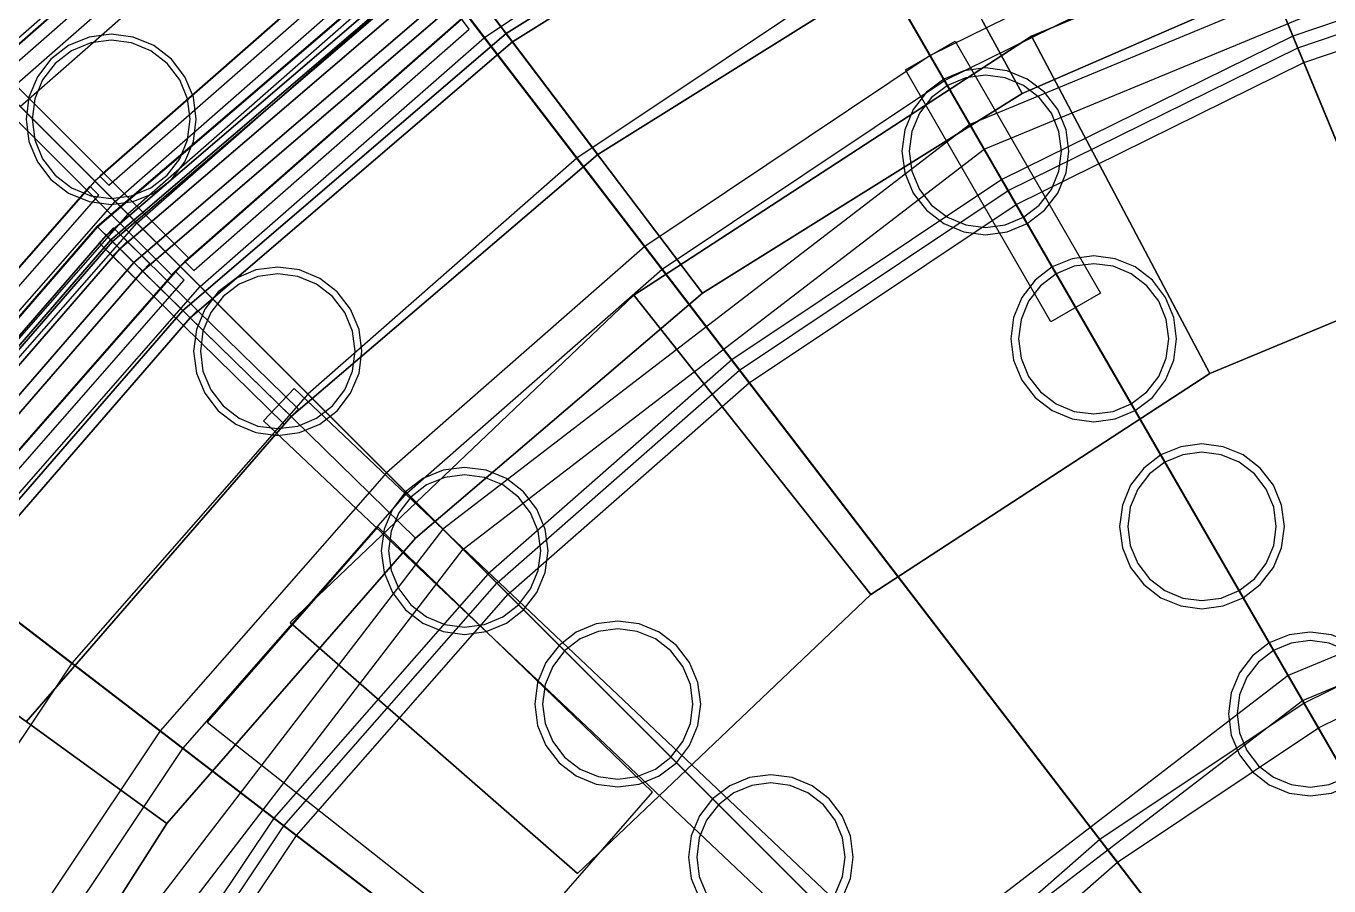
# Model space of a CAD drawing. Header units: millimetres. Extents: x -52000 to 54854, y -52000 to 53750.
# Drawn here: x -13933 to -5744, y 9070 to 14475 of the extents above; entities that cross this region are included whole.
import ezdxf

# ---------------------------------------------------------------- set-up
doc = ezdxf.new("R2010")
doc.units = ezdxf.units.MM
doc.layers.add('D-STR-DECK', color=7, linetype='Continuous', lineweight=25)
doc.layers.add('D-STR-STRC', color=7, linetype='Continuous', lineweight=25)

msp = doc.modelspace()

# ---------------------------------------------------------------- linework, layer by layer
at = {"layer": 'D-STR-DECK'}
for points in [[(-1552.9, 5795.6), (-7479.9, 27915.3), (-11059.6, 26700.1), (-2296.1, 5543.3)], [(-2296.1, 5543.3), (-11059.6, 26700.1), (-14450, 25028.1), (-3000, 5196.2)], [(-3000, 5196.2), (-14450, 25028.1), (-17593.2, 22927.9), (-3652.6, 4760.1)], [(-3652.6, 4760.1), (-17593.2, 22927.9), (-20435.4, 20435.4), (-4242.6, 4242.6)], [(-1552.9, 5795.6), (-6082.2, 22699.3), (-8993.1, 21711.2), (-2296.1, 5543.3)], [(-2296.1, 5543.3), (-8993.1, 21711.2), (-11750, 20351.6), (-3000, 5196.2)], [(-1552.9, 5795.6), (-5636.7, 21036.3), (-8334.2, 20120.6), (-2296.1, 5543.3)], [(-4242.6, 4242.6), (-20435.4, 20435.4), (-22927.9, 17593.2), (-4760.1, 3652.6)], [(-3000, 5196.2), (-11750, 20351.6), (-14305.9, 18643.8), (-3652.6, 4760.1)], [(-2296.1, 5543.3), (-8334.2, 20120.6), (-10889.2, 18860.6), (-3000, 5196.2)], [(-1552.9, 5795.6), (-5191.1, 19373.3), (-7675.4, 18530), (-2296.1, 5543.3)], [(-3000, 5196.2), (-10889.2, 18860.6), (-13257.8, 17277.9), (-3652.6, 4760.1)], [(-3652.6, 4760.1), (-14305.9, 18643.8), (-16617, 16617), (-4242.6, 4242.6)], [(-2296.1, 5543.3), (-7675.4, 18530), (-10028.4, 17369.6), (-3000, 5196.2)], [(-1294.1, 4829.6), (-4865.8, 18159.4), (-7194.4, 17368.9), (-1913.4, 4619.4)], [(-13017.9, 12911.8), (-17887.4, 17781.4), (-17781.4, 17887.4), (-12911.8, 13017.9)], [(-4760.1, 3652.6), (-22927.9, 17593.2), (-25028.1, 14450), (-5196.2, 3000)], [(-3000, 5196.2), (-10028.4, 17369.6), (-12209.8, 15912.1), (-3652.6, 4760.1)], [(-1913.4, 4619.4), (-7194.4, 17368.9), (-9400, 16281.3), (-2500, 4330.1)], [(-3652.6, 4760.1), (-13257.8, 17277.9), (-15399.6, 15399.6), (-4242.6, 4242.6)], [(-5504.6, 14994.3), (-6331.7, 17247.2), (-8821.5, 16157.9), (-7671.4, 14051.4)], [(-4242.6, 4242.6), (-16617, 16617), (-18643.8, 14305.9), (-4760.1, 3652.6)], [(-1294.1, 4829.6), (-4451.7, 16613.9), (-6582.2, 15890.7), (-1913.4, 4619.4)], [(-8651.8, 15847), (-8948.9, 16391.2), (-11288.5, 14922.6), (-10914.4, 14428.2)], [(-8917.3, 16333.4), (-8620.2, 15789.2), (-10874.7, 14375.6), (-11248.7, 14870.1)], [(-2500, 4330.1), (-9400, 16281.3), (-11444.7, 14915), (-3043.8, 3966.8)], [(-7671.4, 14051.4), (-8821.5, 16157.9), (-11128.1, 14710.6), (-9680.2, 12796.5)], [(-7671.4, 14051.4), (-8821.5, 16157.9), (-8821.5, 16157.9), (-7671.4, 14051.4)], [(-7671.4, 14051.4), (-8821.5, 16157.9), (-8821.5, 16157.9), (-7671.4, 14051.4)], [(-12027.1, 15674.1), (-12228, 15935.9), (-14203.5, 14203.5), (-13970.1, 13970.1)], [(-3652.6, 4760.1), (-12209.8, 15912.1), (-14182.2, 14182.2), (-4242.6, 4242.6)], [(-12100.2, 15769.3), (-12209.8, 15912.1), (-14182.2, 14182.2), (-14055, 14055)], [(-1913.4, 4619.4), (-6582.2, 15890.7), (-8600, 14895.6), (-2500, 4330.1)], [(-12198.4, 15819.9), (-12247.2, 15883.3), (-14148.8, 14215.6), (-14092.4, 14158.9)], [(-9077.5, 15722.8), (-9167.5, 15878.7), (-11161.7, 14546.2), (-11052.1, 14403.4)], [(-8620.2, 15789.2), (-8651.8, 15847), (-10914.4, 14428.2), (-10874.7, 14375.6)], [(-8620.2, 15789.2), (-8194.7, 15009.8), (-10338.9, 13667.4), (-10874.7, 14375.6)], [(-8620.2, 15789.2), (-8620.2, 15789.2), (-10874.7, 14375.6), (-10874.7, 14375.6)], [(-4144, 13267.9), (-4859.5, 15558.8), (-7613.5, 14412.7), (-6492.5, 12290.6)], [(-4859.5, 15558.8), (-4859.5, 15558.8), (-7613.5, 14412.7), (-7613.5, 14412.7)], [(-4242.6, 4242.6), (-15399.6, 15399.6), (-17277.9, 13257.8), (-4760.1, 3652.6)], [(-4094.5, 15280.9), (-4141.1, 15454.8), (-8000, 13856.4), (-7910, 13700.5)], [(-1552.9, 5795.6), (-4141.1, 15454.8), (-8000, 13856.4), (-3000, 5196.2)], [(-6245.4, 15077.7), (-6314.3, 15244), (-8250, 14289.4), (-8160, 14133.5)], [(-11513.3, 15004.4), (-11622.8, 15147.2), (-13500.5, 13500.5), (-13373.2, 13373.2)], [(-11609.6, 15056.4), (-11658.5, 15119.8), (-13468.7, 13532.3), (-13412.2, 13475.6)], [(-3991, 14894.6), (-4037.6, 15068.4), (-5969.9, 14412.5), (-5901, 14246.2)], [(-4016.9, 14991.2), (-4037.6, 15068.4), (-5969.9, 14412.5), (-5939.2, 14338.6)], [(-1294.1, 4829.6), (-4037.6, 15068.4), (-5969.9, 14412.5), (-1913.4, 4619.4)], [(-11296.7, 14933.5), (-11369.1, 15029.2), (-13485.6, 13215.3), (-13399.9, 13131.3)], [(-11369.1, 15029.2), (-11321.1, 14965.8), (-13428.8, 13159.6), (-13485.6, 13215.3)], [(-11321.1, 14965.8), (-11367.3, 15026.8), (-13483.5, 13213.2), (-13428.8, 13159.6)], [(-11367.3, 15026.8), (-11174.2, 14771.6), (-13254.9, 12989.2), (-13483.5, 13213.2)], [(-8194.7, 15009.8), (-8194.7, 15009.8), (-10338.9, 13667.4), (-10338.9, 13667.4)], [(-5504.6, 14994.3), (-5504.6, 14994.3), (-7671.4, 14051.4), (-7671.4, 14051.4)], [(-11128.1, 14710.6), (-11321.1, 14965.8), (-13428.8, 13159.6), (-13200.2, 12935.6)], [(-11321.1, 14965.8), (-11248.7, 14870.1), (-13343.1, 13075.6), (-13428.8, 13159.6)], [(-11248.7, 14870.1), (-11296.7, 14933.5), (-13399.9, 13131.3), (-13343.1, 13075.6)], [(-10914.4, 14428.2), (-11288.5, 14922.6), (-13390.1, 13121.7), (-12947.3, 12687.8)], [(-11288.5, 14922.6), (-11248.7, 14870.1), (-13343.1, 13075.6), (-13390.1, 13121.7)], [(-11396, 14851.6), (-11444.7, 14915), (-13293.6, 13293.6), (-13237, 13237)], [(-3043.8, 3966.8), (-11444.7, 14915), (-13293.6, 13293.6), (-3535.5, 3535.5)], [(-11248.7, 14870.1), (-10874.7, 14375.6), (-10914.4, 14428.2), (-11288.5, 14922.6)], [(-11248.7, 14870.1), (-10874.7, 14375.6), (-10914.4, 14428.2), (-11288.5, 14922.6)], [(-11248.7, 14870.1), (-10874.7, 14375.6), (-12900.3, 12641.7), (-13343.1, 13075.6)], [(-2500, 4330.1), (-8600, 14895.6), (-10470.7, 13645.7), (-3043.8, 3966.8)], [(-11174.2, 14771.6), (-11128.1, 14710.6), (-13200.2, 12935.6), (-13254.9, 12989.2)], [(-9680.2, 12796.5), (-11128.1, 14710.6), (-13200.2, 12935.6), (-11486.1, 11255.9)], [(-11128.1, 14710.6), (-11128.1, 14710.6), (-13200.2, 12935.6), (-13200.2, 12935.6)], [(-9680.2, 12796.5), (-11128.1, 14710.6), (-11128.1, 14710.6), (-9680.2, 12796.5)], [(-9680.2, 12796.5), (-11128.1, 14710.6), (-11128.1, 14710.6), (-9680.2, 12796.5)], [(-11052.1, 14403.4), (-11161.7, 14546.2), (-12964.9, 12964.9), (-12837.6, 12837.6)], [(-11147.1, 14456.5), (-11195.9, 14519.9), (-12934.3, 12995.4), (-12877.8, 12938.7)], [(-10874.7, 14375.6), (-10914.4, 14428.2), (-12947.3, 12687.8), (-12900.3, 12641.7)], [(-10874.7, 14375.6), (-10338.9, 13667.4), (-12266, 12020.2), (-12900.3, 12641.7)], [(-10874.7, 14375.6), (-10874.7, 14375.6), (-12900.3, 12641.7), (-12900.3, 12641.7)], [(-10874.7, 14375.6), (-10338.9, 13667.4), (-10338.9, 13667.4), (-10874.7, 14375.6)], [(-10874.7, 14375.6), (-10338.9, 13667.4), (-10338.9, 13667.4), (-10874.7, 14375.6)], [(-6492.5, 12290.6), (-7613.5, 14412.7), (-10112.5, 12783.9), (-8623.5, 10901.6)], [(-7613.5, 14412.7), (-7613.5, 14412.7), (-10112.5, 12783.9), (-10112.5, 12783.9)], [(-7492.2, 12616.9), (-8405.9, 14199.4), (-8094.1, 14379.4), (-7180.5, 12796.9)], [(-5901, 14246.2), (-5969.9, 14412.5), (-7800, 13510), (-7710, 13354.1)], [(-5939.2, 14338.6), (-5969.9, 14412.5), (-7800, 13510), (-7760, 13440.7)], [(-1913.4, 4619.4), (-5969.9, 14412.5), (-7800, 13510), (-2500, 4330.1)], [(-6492.5, 12290.6), (-7613.5, 14412.7), (-7613.5, 14412.7), (-6492.5, 12290.6)], [(-6492.5, 12290.6), (-7613.5, 14412.7), (-7613.5, 14412.7), (-6492.5, 12290.6)], [(-4760.1, 3652.6), (-18643.8, 14305.9), (-20351.6, 11750), (-5196.2, 3000)], [(-8160, 14133.5), (-8250, 14289.4), (-10044.6, 13090.3), (-9935, 12947.5)], [(-4242.6, 4242.6), (-14182.2, 14182.2), (-15912.1, 12209.8), (-4760.1, 3652.6)], [(-7671.4, 14051.4), (-7671.4, 14051.4), (-9680.2, 12796.5), (-9680.2, 12796.5)], [(-7910, 13700.5), (-8000, 13856.4), (-11313.7, 11313.7), (-11186.4, 11186.4)], [(-3000, 5196.2), (-8000, 13856.4), (-11313.7, 11313.7), (-4242.6, 4242.6)], [(-10338.9, 13667.4), (-10338.9, 13667.4), (-12266, 12020.2), (-12266, 12020.2)], [(-3043.8, 3966.8), (-10470.7, 13645.7), (-12162.2, 12162.2), (-3535.5, 3535.5)], [(-13373.2, 13373.2), (-13500.5, 13500.5), (-15147.2, 11622.8), (-15004.4, 11513.3)], [(-13475.6, 13412.2), (-13532.3, 13468.7), (-15119.8, 11658.5), (-15056.4, 11609.6)], [(-7710, 13354.1), (-7800, 13510), (-9496.7, 12376.3), (-9387.1, 12233.5)], [(-7760, 13440.7), (-7800, 13510), (-9496.7, 12376.3), (-9448, 12312.8)], [(-2500, 4330.1), (-7800, 13510), (-9496.7, 12376.3), (-3043.8, 3966.8)], [(-13237, 13237), (-13293.6, 13293.6), (-14915, 11444.7), (-14851.6, 11396)], [(-3535.5, 3535.5), (-13293.6, 13293.6), (-14915, 11444.7), (-3966.8, 3043.8)], [(-4144, 13267.9), (-4144, 13267.9), (-6492.5, 12290.6), (-6492.5, 12290.6)], [(-4760.1, 3652.6), (-17277.9, 13257.8), (-18860.6, 10889.2), (-5196.2, 3000)], [(-13399.9, 13131.3), (-13485.6, 13215.3), (-15315.2, 11105.2), (-15218.1, 11034.8)], [(-13485.6, 13215.3), (-13428.8, 13159.6), (-15250.8, 11058.5), (-15315.2, 11105.2)], [(-13428.8, 13159.6), (-13483.5, 13213.2), (-15312.8, 11103.4), (-15250.8, 11058.5)], [(-13483.5, 13213.2), (-13254.9, 12989.2), (-15053.7, 10915.6), (-15312.8, 11103.4)], [(-13428.8, 13159.6), (-13343.1, 13075.6), (-13399.9, 13131.3), (-13485.6, 13215.3)], [(-13428.8, 13159.6), (-13343.1, 13075.6), (-13399.9, 13131.3), (-13485.6, 13215.3)], [(-13200.2, 12935.6), (-13428.8, 13159.6), (-13483.5, 13213.2), (-13254.9, 12989.2)], [(-13200.2, 12935.6), (-13428.8, 13159.6), (-13483.5, 13213.2), (-13254.9, 12989.2)], [(-13245.7, 12889.2), (-13474.3, 13113.2), (-13383.3, 13206), (-13154.8, 12982.1)], [(-13383.3, 13206), (-13297.6, 13122.1), (-13388.6, 13029.2), (-13474.3, 13113.2)], [(-13200.2, 12935.6), (-13428.8, 13159.6), (-15250.8, 11058.5), (-14991.7, 10870.6)], [(-13428.8, 13159.6), (-13343.1, 13075.6), (-15153.7, 10988), (-15250.8, 11058.5)], [(-13343.1, 13075.6), (-13399.9, 13131.3), (-15218.1, 11034.8), (-15153.7, 10988)], [(-12947.3, 12687.8), (-13390.1, 13121.7), (-15207, 11026.7), (-14705.1, 10662.8)], [(-13390.1, 13121.7), (-13343.1, 13075.6), (-15153.7, 10988), (-15207, 11026.7)], [(-13343.1, 13075.6), (-12900.3, 12641.7), (-12947.3, 12687.8), (-13390.1, 13121.7)], [(-13343.1, 13075.6), (-12900.3, 12641.7), (-12947.3, 12687.8), (-13390.1, 13121.7)], [(-13297.6, 13122.1), (-12854.8, 12688.1), (-12945.8, 12595.3), (-13388.6, 13029.2)], [(-13343.1, 13075.6), (-12900.3, 12641.7), (-14651.7, 10624.1), (-15153.7, 10988)], [(-9935, 12947.5), (-10044.6, 13090.3), (-11667.3, 11667.3), (-11540, 11540)], [(-13254.9, 12989.2), (-13200.2, 12935.6), (-14991.7, 10870.6), (-15053.7, 10915.6)], [(-12837.6, 12837.6), (-12964.9, 12964.9), (-14546.2, 11161.7), (-14403.4, 11052.1)], [(-11486.1, 11255.9), (-13200.2, 12935.6), (-14991.7, 10870.6), (-13048.8, 9461.8)], [(-13200.2, 12935.6), (-13200.2, 12935.6), (-14991.7, 10870.6), (-14991.7, 10870.6)], [(-12938.7, 12877.8), (-12995.4, 12934.3), (-14519.9, 11195.9), (-14456.5, 11147.1)], [(-11486.1, 11255.9), (-13200.2, 12935.6), (-13200.2, 12935.6), (-11486.1, 11255.9)], [(-11486.1, 11255.9), (-13200.2, 12935.6), (-13200.2, 12935.6), (-11486.1, 11255.9)], [(-8623.5, 10901.6), (-10112.5, 12783.9), (-12272.8, 10727), (-10465.8, 9147.5)], [(-10112.5, 12783.9), (-10112.5, 12783.9), (-12272.8, 10727), (-12272.8, 10727)], [(-9680.2, 12796.5), (-9680.2, 12796.5), (-11486.1, 11255.9), (-11486.1, 11255.9)], [(-8623.5, 10901.6), (-10112.5, 12783.9), (-10112.5, 12783.9), (-8623.5, 10901.6)], [(-8623.5, 10901.6), (-10112.5, 12783.9), (-10112.5, 12783.9), (-8623.5, 10901.6)], [(-12900.3, 12641.7), (-12947.3, 12687.8), (-14705.1, 10662.8), (-14651.7, 10624.1)], [(-12900.3, 12641.7), (-12266, 12020.2), (-13932.8, 10102.8), (-14651.7, 10624.1)], [(-12900.3, 12641.7), (-12900.3, 12641.7), (-14651.7, 10624.1), (-14651.7, 10624.1)], [(-12854.8, 12688.1), (-12220.5, 12066.6), (-12311.5, 11973.7), (-12945.8, 12595.3)], [(-12900.3, 12641.7), (-12266, 12020.2), (-12266, 12020.2), (-12900.3, 12641.7)], [(-12900.3, 12641.7), (-12266, 12020.2), (-12266, 12020.2), (-12900.3, 12641.7)], [(-9387.1, 12233.5), (-9496.7, 12376.3), (-11030.9, 11030.9), (-10903.6, 10903.6)], [(-9448, 12312.8), (-9496.7, 12376.3), (-11030.9, 11030.9), (-10974.3, 10974.3)], [(-3043.8, 3966.8), (-9496.7, 12376.3), (-11030.9, 11030.9), (-3535.5, 3535.5)], [(-6492.5, 12290.6), (-6492.5, 12290.6), (-8623.5, 10901.6), (-8623.5, 10901.6)], [(-4760.1, 3652.6), (-15912.1, 12209.8), (-17369.6, 10028.4), (-5196.2, 3000)], [(-3535.5, 3535.5), (-12162.2, 12162.2), (-13645.7, 10470.7), (-3966.8, 3043.8)], [(-7789.3, 7591.4), (-12439.4, 11994.1), (-12246.9, 12197.4), (-7596.8, 7794.7)], [(-12266, 12020.2), (-12266, 12020.2), (-13932.8, 10102.8), (-13932.8, 10102.8)], [(-11540, 11540), (-11667.3, 11667.3), (-13090.3, 10044.6), (-12947.5, 9935)], [(-3059.2, 11417.2), (-3105.8, 11591.1), (-6000, 10392.3), (-5910, 10236.4)], [(-1294.1, 4829.6), (-3105.8, 11591.1), (-6000, 10392.3), (-2500, 4330.1)], [(-3966.8, 3043.8), (-14915, 11444.7), (-16281.3, 9400), (-4330.1, 2500)], [(-11186.4, 11186.4), (-11313.7, 11313.7), (-13856.4, 8000), (-13700.5, 7910)], [(-4242.6, 4242.6), (-11313.7, 11313.7), (-13856.4, 8000), (-5196.2, 3000)], [(-9995.5, 9659.2), (-11721.3, 11327), (-12793.6, 10100.2), (-10909.9, 8613)], [(-11486.1, 11255.9), (-11486.1, 11255.9), (-13048.8, 9461.8), (-13048.8, 9461.8)], [(-10903.6, 10903.6), (-11030.9, 11030.9), (-12376.3, 9496.7), (-12233.5, 9387.1)], [(-10974.3, 10974.3), (-11030.9, 11030.9), (-12376.3, 9496.7), (-12312.8, 9448)], [(-3535.5, 3535.5), (-11030.9, 11030.9), (-12376.3, 9496.7), (-3966.8, 3043.8)], [(-8623.5, 10901.6), (-8623.5, 10901.6), (-10465.8, 9147.5), (-10465.8, 9147.5)], [(-4446.8, 10735.5), (-4515.7, 10901.8), (-5900, 10219.1), (-5810, 10063.2)], [(-13048.8, 9461.8), (-14991.7, 10870.6), (-16462.2, 8559.6), (-14332.8, 7452.4)], [(-13048.8, 9461.8), (-14991.7, 10870.6), (-14991.7, 10870.6), (-13048.8, 9461.8)], [(-13048.8, 9461.8), (-14991.7, 10870.6), (-14991.7, 10870.6), (-13048.8, 9461.8)], [(-10465.8, 9147.5), (-12272.8, 10727), (-12272.8, 10727), (-10465.8, 9147.5)], [(-3966.8, 3043.8), (-13645.7, 10470.7), (-14895.6, 8600), (-4330.1, 2500)], [(-5910, 10236.4), (-6000, 10392.3), (-8485.3, 8485.3), (-8358, 8358)], [(-2500, 4330.1), (-6000, 10392.3), (-8485.3, 8485.3), (-3535.5, 3535.5)], [(-5810, 10063.2), (-5900, 10219.1), (-7183.4, 9361.6), (-7073.8, 9218.8)], [(-12947.5, 9935), (-13090.3, 10044.6), (-14289.4, 8250), (-14133.5, 8160)], [(-13048.8, 9461.8), (-13048.8, 9461.8), (-14332.8, 7452.4), (-14332.8, 7452.4)], [(-12233.5, 9387.1), (-12376.3, 9496.7), (-13510, 7800), (-13354.1, 7710)], [(-12312.8, 9448), (-12376.3, 9496.7), (-13510, 7800), (-13440.7, 7760)], [(-3966.8, 3043.8), (-12376.3, 9496.7), (-13510, 7800), (-4330.1, 2500)], [(-7073.8, 9218.8), (-7183.4, 9361.6), (-8343.9, 8343.9), (-8216.6, 8216.6)]]:
    msp.add_lwpolyline(points, close=True, dxfattribs=at)
at = {"layer": 'D-STR-STRC'}
for points in [[(-12862.9, 13889), (-12881.1, 14027.5), (-12934.6, 14156.5), (-13019.6, 14267.3), (-13130.4, 14352.3), (-13259.4, 14405.8), (-13397.9, 14424), (-13536.3, 14405.8), (-13665.3, 14352.3), (-13776.1, 14267.3), (-13861.1, 14156.5), (-13914.6, 14027.5), (-13932.8, 13889), (-13914.6, 13750.6), (-13861.1, 13621.5), (-13776.1, 13510.7), (-13665.3, 13425.7), (-13536.3, 13372.3), (-13397.9, 13354), (-13259.4, 13372.3), (-13130.4, 13425.7), (-13019.6, 13510.7), (-12934.6, 13621.5), (-12881.1, 13750.6)], [(-12862.9, 13889), (-12881.1, 14027.5), (-12934.6, 14156.5), (-13019.6, 14267.3), (-13130.4, 14352.3), (-13259.4, 14405.8), (-13397.9, 14424), (-13536.3, 14405.8), (-13665.3, 14352.3), (-13776.1, 14267.3), (-13861.1, 14156.5), (-13914.6, 14027.5), (-13932.8, 13889), (-13914.6, 13750.6), (-13861.1, 13621.5), (-13776.1, 13510.7), (-13665.3, 13425.7), (-13536.3, 13372.3), (-13397.9, 13354), (-13259.4, 13372.3), (-13130.4, 13425.7), (-13019.6, 13510.7), (-12934.6, 13621.5), (-12881.1, 13750.6)], [(-12900.4, 13889), (-12917.4, 14017.8), (-12967.1, 14137.7), (-13046.1, 14240.8), (-13149.1, 14319.8), (-13269.1, 14369.5), (-13397.9, 14386.5), (-13526.6, 14369.5), (-13646.6, 14319.8), (-13749.6, 14240.8), (-13828.6, 14137.7), (-13878.3, 14017.8), (-13895.3, 13889), (-13878.3, 13760.3), (-13828.6, 13640.3), (-13749.6, 13537.3), (-13646.6, 13458.2), (-13526.6, 13408.5), (-13397.9, 13391.6), (-13269.1, 13408.5), (-13149.1, 13458.2), (-13046.1, 13537.3), (-12967.1, 13640.3), (-12917.4, 13760.3)], [(-12900.4, 13889), (-12917.4, 14017.8), (-12967.1, 14137.7), (-13046.1, 14240.8), (-13149.1, 14319.8), (-13269.1, 14369.5), (-13397.9, 14386.5), (-13526.6, 14369.5), (-13646.6, 14319.8), (-13749.6, 14240.8), (-13828.6, 14137.7), (-13878.3, 14017.8), (-13895.3, 13889), (-13878.3, 13760.3), (-13828.6, 13640.3), (-13749.6, 13537.3), (-13646.6, 13458.2), (-13526.6, 13408.5), (-13397.9, 13391.6), (-13269.1, 13408.5), (-13149.1, 13458.2), (-13046.1, 13537.3), (-12967.1, 13640.3), (-12917.4, 13760.3)], [(-7378.1, 13688), (-7396, 13823.8), (-7448.4, 13950.3), (-7531.8, 14059), (-7640.5, 14142.4), (-7767, 14194.8), (-7902.8, 14212.6), (-8038.6, 14194.8), (-8165.1, 14142.4), (-8273.7, 14059), (-8357.1, 13950.3), (-8409.5, 13823.8), (-8427.4, 13688), (-8409.5, 13552.2), (-8357.1, 13425.7), (-8273.7, 13317), (-8165.1, 13233.7), (-8038.6, 13181.3), (-7902.8, 13163.4), (-7767, 13181.3), (-7640.5, 13233.7), (-7531.8, 13317), (-7448.4, 13425.7), (-7396, 13552.2)], [(-7378.1, 13688), (-7396, 13823.8), (-7448.4, 13950.3), (-7531.8, 14059), (-7640.5, 14142.4), (-7767, 14194.8), (-7902.8, 14212.6), (-8038.6, 14194.8), (-8165.1, 14142.4), (-8273.7, 14059), (-8357.1, 13950.3), (-8409.5, 13823.8), (-8427.4, 13688), (-8409.5, 13552.2), (-8357.1, 13425.7), (-8273.7, 13317), (-8165.1, 13233.7), (-8038.6, 13181.3), (-7902.8, 13163.4), (-7767, 13181.3), (-7640.5, 13233.7), (-7531.8, 13317), (-7448.4, 13425.7), (-7396, 13552.2)], [(-7424.3, 13688), (-7440.6, 13811.9), (-7488.4, 13927.3), (-7564.4, 14026.4), (-7663.5, 14102.4), (-7778.9, 14150.2), (-7902.8, 14166.5), (-8026.6, 14150.2), (-8142, 14102.4), (-8241.1, 14026.4), (-8317.2, 13927.3), (-8365, 13811.9), (-8381.3, 13688), (-8365, 13564.2), (-8317.2, 13448.8), (-8241.1, 13349.7), (-8142, 13273.6), (-8026.6, 13225.8), (-7902.8, 13209.5), (-7778.9, 13225.8), (-7663.5, 13273.6), (-7564.4, 13349.7), (-7488.4, 13448.8), (-7440.6, 13564.2)], [(-7424.3, 13688), (-7440.6, 13811.9), (-7488.4, 13927.3), (-7564.4, 14026.4), (-7663.5, 14102.4), (-7778.9, 14150.2), (-7902.8, 14166.5), (-8026.6, 14150.2), (-8142, 14102.4), (-8241.1, 14026.4), (-8317.2, 13927.3), (-8365, 13811.9), (-8381.3, 13688), (-8365, 13564.2), (-8317.2, 13448.8), (-8241.1, 13349.7), (-8142, 13273.6), (-8026.6, 13225.8), (-7902.8, 13209.5), (-7778.9, 13225.8), (-7663.5, 13273.6), (-7564.4, 13349.7), (-7488.4, 13448.8), (-7440.6, 13564.2)], [(-6700.9, 12509.3), (-6718.6, 12644.2), (-6770.7, 12769.9), (-6853.6, 12877.9), (-6961.6, 12960.8), (-7087.3, 13012.8), (-7222.2, 13030.6), (-7357.2, 13012.8), (-7482.9, 12960.8), (-7590.9, 12877.9), (-7673.7, 12769.9), (-7725.8, 12644.2), (-7743.6, 12509.3), (-7725.8, 12374.3), (-7673.7, 12248.6), (-7590.9, 12140.6), (-7482.9, 12057.8), (-7357.2, 12005.7), (-7222.2, 11987.9), (-7087.3, 12005.7), (-6961.6, 12057.8), (-6853.6, 12140.6), (-6770.7, 12248.6), (-6718.6, 12374.3)], [(-6700.9, 12509.3), (-6718.6, 12644.2), (-6770.7, 12769.9), (-6853.6, 12877.9), (-6961.6, 12960.8), (-7087.3, 13012.8), (-7222.2, 13030.6), (-7357.2, 13012.8), (-7482.9, 12960.8), (-7590.9, 12877.9), (-7673.7, 12769.9), (-7725.8, 12644.2), (-7743.6, 12509.3), (-7725.8, 12374.3), (-7673.7, 12248.6), (-7590.9, 12140.6), (-7482.9, 12057.8), (-7357.2, 12005.7), (-7222.2, 11987.9), (-7087.3, 12005.7), (-6961.6, 12057.8), (-6853.6, 12140.6), (-6770.7, 12248.6), (-6718.6, 12374.3)], [(-11821.7, 12431.2), (-11839.7, 12568.2), (-11892.6, 12695.8), (-11976.6, 12805.3), (-12086.2, 12889.4), (-12213.8, 12942.3), (-12350.8, 12960.3), (-12487.7, 12942.3), (-12615.3, 12889.4), (-12724.9, 12805.3), (-12809, 12695.8), (-12861.8, 12568.2), (-12879.9, 12431.2), (-12861.8, 12294.3), (-12809, 12166.7), (-12724.9, 12057.1), (-12615.3, 11973), (-12487.7, 11920.2), (-12350.8, 11902.1), (-12213.8, 11920.2), (-12086.2, 11973), (-11976.6, 12057.1), (-11892.6, 12166.7), (-11839.7, 12294.3)], [(-11821.7, 12431.2), (-11839.7, 12568.2), (-11892.6, 12695.8), (-11976.6, 12805.3), (-12086.2, 12889.4), (-12213.8, 12942.3), (-12350.8, 12960.3), (-12487.7, 12942.3), (-12615.3, 12889.4), (-12724.9, 12805.3), (-12809, 12695.8), (-12861.8, 12568.2), (-12879.9, 12431.2), (-12861.8, 12294.3), (-12809, 12166.7), (-12724.9, 12057.1), (-12615.3, 11973), (-12487.7, 11920.2), (-12350.8, 11902.1), (-12213.8, 11920.2), (-12086.2, 11973), (-11976.6, 12057.1), (-11892.6, 12166.7), (-11839.7, 12294.3)], [(-6749.8, 12509.3), (-6765.9, 12631.5), (-6813.1, 12745.5), (-6888.1, 12843.3), (-6986, 12918.4), (-7099.9, 12965.6), (-7222.2, 12981.7), (-7344.5, 12965.6), (-7458.5, 12918.4), (-7556.3, 12843.3), (-7631.4, 12745.5), (-7678.6, 12631.5), (-7694.7, 12509.3), (-7678.6, 12387), (-7631.4, 12273), (-7556.3, 12175.2), (-7458.5, 12100.1), (-7344.5, 12052.9), (-7222.2, 12036.8), (-7099.9, 12052.9), (-6986, 12100.1), (-6888.1, 12175.2), (-6813.1, 12273), (-6765.9, 12387)], [(-6749.8, 12509.3), (-6765.9, 12631.5), (-6813.1, 12745.5), (-6888.1, 12843.3), (-6986, 12918.4), (-7099.9, 12965.6), (-7222.2, 12981.7), (-7344.5, 12965.6), (-7458.5, 12918.4), (-7556.3, 12843.3), (-7631.4, 12745.5), (-7678.6, 12631.5), (-7694.7, 12509.3), (-7678.6, 12387), (-7631.4, 12273), (-7556.3, 12175.2), (-7458.5, 12100.1), (-7344.5, 12052.9), (-7222.2, 12036.8), (-7099.9, 12052.9), (-6986, 12100.1), (-6888.1, 12175.2), (-6813.1, 12273), (-6765.9, 12387)], [(-11864.1, 12431.2), (-11880.7, 12557.2), (-11929.3, 12674.6), (-12006.6, 12775.4), (-12107.4, 12852.7), (-12224.8, 12901.3), (-12350.8, 12917.9), (-12476.7, 12901.3), (-12594.1, 12852.7), (-12694.9, 12775.4), (-12772.2, 12674.6), (-12820.9, 12557.2), (-12837.4, 12431.2), (-12820.9, 12305.3), (-12772.2, 12187.9), (-12694.9, 12087.1), (-12594.1, 12009.8), (-12476.7, 11961.1), (-12350.8, 11944.6), (-12224.8, 11961.1), (-12107.4, 12009.8), (-12006.6, 12087.1), (-11929.3, 12187.9), (-11880.7, 12305.3)], [(-11864.1, 12431.2), (-11880.7, 12557.2), (-11929.3, 12674.6), (-12006.6, 12775.4), (-12107.4, 12852.7), (-12224.8, 12901.3), (-12350.8, 12917.9), (-12476.7, 12901.3), (-12594.1, 12852.7), (-12694.9, 12775.4), (-12772.2, 12674.6), (-12820.9, 12557.2), (-12837.4, 12431.2), (-12820.9, 12305.3), (-12772.2, 12187.9), (-12694.9, 12087.1), (-12594.1, 12009.8), (-12476.7, 11961.1), (-12350.8, 11944.6), (-12224.8, 11961.1), (-12107.4, 12009.8), (-12006.6, 12087.1), (-11929.3, 12187.9), (-11880.7, 12305.3)], [(-6023.6, 11330.5), (-6041.3, 11464.6), (-6093, 11589.5), (-6175.3, 11696.8), (-6282.6, 11779.1), (-6407.6, 11830.9), (-6541.7, 11848.6), (-6675.7, 11830.9), (-6800.7, 11779.1), (-6908, 11696.8), (-6990.3, 11589.5), (-7042.1, 11464.6), (-7059.7, 11330.5), (-7042.1, 11196.4), (-6990.3, 11071.5), (-6908, 10964.2), (-6800.7, 10881.9), (-6675.7, 10830.1), (-6541.7, 10812.4), (-6407.6, 10830.1), (-6282.6, 10881.9), (-6175.3, 10964.2), (-6093, 11071.5), (-6041.3, 11196.4)], [(-6023.6, 11330.5), (-6041.3, 11464.6), (-6093, 11589.5), (-6175.3, 11696.8), (-6282.6, 11779.1), (-6407.6, 11830.9), (-6541.7, 11848.6), (-6675.7, 11830.9), (-6800.7, 11779.1), (-6908, 11696.8), (-6990.3, 11589.5), (-7042.1, 11464.6), (-7059.7, 11330.5), (-7042.1, 11196.4), (-6990.3, 11071.5), (-6908, 10964.2), (-6800.7, 10881.9), (-6675.7, 10830.1), (-6541.7, 10812.4), (-6407.6, 10830.1), (-6282.6, 10881.9), (-6175.3, 10964.2), (-6093, 11071.5), (-6041.3, 11196.4)], [(-6075.2, 11330.5), (-6091.1, 11451.2), (-6137.7, 11563.7), (-6211.8, 11660.3), (-6308.5, 11734.4), (-6420.9, 11781), (-6541.7, 11796.9), (-6662.4, 11781), (-6774.9, 11734.4), (-6871.5, 11660.3), (-6945.6, 11563.7), (-6992.2, 11451.2), (-7008.1, 11330.5), (-6992.2, 11209.8), (-6945.6, 11097.3), (-6871.5, 11000.7), (-6774.9, 10926.6), (-6662.4, 10880), (-6541.7, 10864.1), (-6420.9, 10880), (-6308.5, 10926.6), (-6211.8, 11000.7), (-6137.7, 11097.3), (-6091.1, 11209.8)], [(-6075.2, 11330.5), (-6091.1, 11451.2), (-6137.7, 11563.7), (-6211.8, 11660.3), (-6308.5, 11734.4), (-6420.9, 11781), (-6541.7, 11796.9), (-6662.4, 11781), (-6774.9, 11734.4), (-6871.5, 11660.3), (-6945.6, 11563.7), (-6992.2, 11451.2), (-7008.1, 11330.5), (-6992.2, 11209.8), (-6945.6, 11097.3), (-6871.5, 11000.7), (-6774.9, 10926.6), (-6662.4, 10880), (-6541.7, 10864.1), (-6420.9, 10880), (-6308.5, 10926.6), (-6211.8, 11000.7), (-6137.7, 11097.3), (-6091.1, 11209.8)], [(-10651.6, 11176.2), (-10669.5, 11312), (-10721.9, 11438.5), (-10805.2, 11547.2), (-10913.9, 11630.6), (-11040.4, 11683), (-11176.2, 11700.8), (-11312, 11683), (-11438.5, 11630.6), (-11547.2, 11547.2), (-11630.6, 11438.5), (-11683, 11312), (-11700.8, 11176.2), (-11683, 11040.4), (-11630.6, 10913.9), (-11547.2, 10805.2), (-11438.5, 10721.9), (-11312, 10669.5), (-11176.2, 10651.6), (-11040.4, 10669.5), (-10913.9, 10721.9), (-10805.2, 10805.2), (-10721.9, 10913.9), (-10669.5, 11040.4)], [(-10651.6, 11176.2), (-10669.5, 11312), (-10721.9, 11438.5), (-10805.2, 11547.2), (-10913.9, 11630.6), (-11040.4, 11683), (-11176.2, 11700.8), (-11312, 11683), (-11438.5, 11630.6), (-11547.2, 11547.2), (-11630.6, 11438.5), (-11683, 11312), (-11700.8, 11176.2), (-11683, 11040.4), (-11630.6, 10913.9), (-11547.2, 10805.2), (-11438.5, 10721.9), (-11312, 10669.5), (-11176.2, 10651.6), (-11040.4, 10669.5), (-10913.9, 10721.9), (-10805.2, 10805.2), (-10721.9, 10913.9), (-10669.5, 11040.4)], [(-10697.7, 11176.2), (-10714, 11300.1), (-10761.8, 11415.5), (-10837.9, 11514.6), (-10937, 11590.6), (-11052.4, 11638.4), (-11176.2, 11654.7), (-11300.1, 11638.4), (-11415.5, 11590.6), (-11514.6, 11514.6), (-11590.6, 11415.5), (-11638.4, 11300.1), (-11654.7, 11176.2), (-11638.4, 11052.4), (-11590.6, 10937), (-11514.6, 10837.9), (-11415.5, 10761.8), (-11300.1, 10714), (-11176.2, 10697.7), (-11052.4, 10714), (-10937, 10761.8), (-10837.9, 10837.9), (-10761.8, 10937), (-10714, 11052.4)], [(-10697.7, 11176.2), (-10714, 11300.1), (-10761.8, 11415.5), (-10837.9, 11514.6), (-10937, 11590.6), (-11052.4, 11638.4), (-11176.2, 11654.7), (-11300.1, 11638.4), (-11415.5, 11590.6), (-11514.6, 11514.6), (-11590.6, 11415.5), (-11638.4, 11300.1), (-11654.7, 11176.2), (-11638.4, 11052.4), (-11590.6, 10937), (-11514.6, 10837.9), (-11415.5, 10761.8), (-11300.1, 10714), (-11176.2, 10697.7), (-11052.4, 10714), (-10937, 10761.8), (-10837.9, 10837.9), (-10761.8, 10937), (-10714, 11052.4)], [(-9692.4, 10213.8), (-9710.2, 10348.7), (-9762.3, 10474.4), (-9845.1, 10582.4), (-9953.1, 10665.3), (-10078.8, 10717.3), (-10213.8, 10735.1), (-10348.7, 10717.3), (-10474.4, 10665.3), (-10582.4, 10582.4), (-10665.3, 10474.4), (-10717.3, 10348.7), (-10735.1, 10213.8), (-10717.3, 10078.8), (-10665.3, 9953.1), (-10582.4, 9845.1), (-10474.4, 9762.3), (-10348.7, 9710.2), (-10213.8, 9692.4), (-10078.8, 9710.2), (-9953.1, 9762.3), (-9845.1, 9845.1), (-9762.3, 9953.1), (-9710.2, 10078.8)], [(-9692.4, 10213.8), (-9710.2, 10348.7), (-9762.3, 10474.4), (-9845.1, 10582.4), (-9953.1, 10665.3), (-10078.8, 10717.3), (-10213.8, 10735.1), (-10348.7, 10717.3), (-10474.4, 10665.3), (-10582.4, 10582.4), (-10665.3, 10474.4), (-10717.3, 10348.7), (-10735.1, 10213.8), (-10717.3, 10078.8), (-10665.3, 9953.1), (-10582.4, 9845.1), (-10474.4, 9762.3), (-10348.7, 9710.2), (-10213.8, 9692.4), (-10078.8, 9710.2), (-9953.1, 9762.3), (-9845.1, 9845.1), (-9762.3, 9953.1), (-9710.2, 10078.8)], [(-9741.3, 10213.8), (-9757.4, 10336), (-9804.6, 10450), (-9879.7, 10547.8), (-9977.5, 10622.9), (-10091.5, 10670.1), (-10213.8, 10686.2), (-10336, 10670.1), (-10450, 10622.9), (-10547.8, 10547.8), (-10622.9, 10450), (-10670.1, 10336), (-10686.2, 10213.8), (-10670.1, 10091.5), (-10622.9, 9977.5), (-10547.8, 9879.7), (-10450, 9804.6), (-10336, 9757.4), (-10213.8, 9741.3), (-10091.5, 9757.4), (-9977.5, 9804.6), (-9879.7, 9879.7), (-9804.6, 9977.5), (-9757.4, 10091.5)], [(-9741.3, 10213.8), (-9757.4, 10336), (-9804.6, 10450), (-9879.7, 10547.8), (-9977.5, 10622.9), (-10091.5, 10670.1), (-10213.8, 10686.2), (-10336, 10670.1), (-10450, 10622.9), (-10547.8, 10547.8), (-10622.9, 10450), (-10670.1, 10336), (-10686.2, 10213.8), (-10670.1, 10091.5), (-10622.9, 9977.5), (-10547.8, 9879.7), (-10450, 9804.6), (-10336, 9757.4), (-10213.8, 9741.3), (-10091.5, 9757.4), (-9977.5, 9804.6), (-9879.7, 9879.7), (-9804.6, 9977.5), (-9757.4, 10091.5)], [(-5346.3, 10151.7), (-5363.9, 10285), (-5415.3, 10409.1), (-5497.1, 10515.7), (-5603.7, 10597.5), (-5727.9, 10649), (-5861.1, 10666.5), (-5994.3, 10649), (-6118.5, 10597.5), (-6225.1, 10515.7), (-6306.9, 10409.1), (-6358.3, 10285), (-6375.9, 10151.7), (-6358.3, 10018.5), (-6306.9, 9894.4), (-6225.1, 9787.7), (-6118.5, 9705.9), (-5994.3, 9654.5), (-5861.1, 9637), (-5727.9, 9654.5), (-5603.7, 9705.9), (-5497.1, 9787.7), (-5415.3, 9894.4), (-5363.9, 10018.5)], [(-5346.3, 10151.7), (-5363.9, 10285), (-5415.3, 10409.1), (-5497.1, 10515.7), (-5603.7, 10597.5), (-5727.9, 10649), (-5861.1, 10666.5), (-5994.3, 10649), (-6118.5, 10597.5), (-6225.1, 10515.7), (-6306.9, 10409.1), (-6358.3, 10285), (-6375.9, 10151.7), (-6358.3, 10018.5), (-6306.9, 9894.4), (-6225.1, 9787.7), (-6118.5, 9705.9), (-5994.3, 9654.5), (-5861.1, 9637), (-5727.9, 9654.5), (-5603.7, 9705.9), (-5497.1, 9787.7), (-5415.3, 9894.4), (-5363.9, 10018.5)], [(-5400.7, 10151.7), (-5416.4, 10270.9), (-5462.4, 10381.9), (-5535.6, 10477.3), (-5630.9, 10550.5), (-5742, 10596.5), (-5861.1, 10612.1), (-5980.3, 10596.5), (-6091.3, 10550.5), (-6186.7, 10477.3), (-6259.8, 10381.9), (-6305.8, 10270.9), (-6321.5, 10151.7), (-6305.8, 10032.6), (-6259.8, 9921.5), (-6186.7, 9826.2), (-6091.3, 9753), (-5980.3, 9707), (-5861.1, 9691.3), (-5742, 9707), (-5630.9, 9753), (-5535.6, 9826.2), (-5462.4, 9921.5), (-5416.4, 10032.6)], [(-5400.7, 10151.7), (-5416.4, 10270.9), (-5462.4, 10381.9), (-5535.6, 10477.3), (-5630.9, 10550.5), (-5742, 10596.5), (-5861.1, 10612.1), (-5980.3, 10596.5), (-6091.3, 10550.5), (-6186.7, 10477.3), (-6259.8, 10381.9), (-6305.8, 10270.9), (-6321.5, 10151.7), (-6305.8, 10032.6), (-6259.8, 9921.5), (-6186.7, 9826.2), (-6091.3, 9753), (-5980.3, 9707), (-5861.1, 9691.3), (-5742, 9707), (-5630.9, 9753), (-5535.6, 9826.2), (-5462.4, 9921.5), (-5416.4, 10032.6)], [(-8733.3, 9251.3), (-8750.9, 9385.4), (-8802.7, 9510.3), (-8885, 9617.6), (-8992.3, 9700), (-9117.2, 9751.7), (-9251.3, 9769.4), (-9385.4, 9751.7), (-9510.3, 9700), (-9617.6, 9617.6), (-9700, 9510.3), (-9751.7, 9385.4), (-9769.4, 9251.3), (-9751.7, 9117.2), (-9700, 8992.3), (-9617.6, 8885), (-9510.3, 8802.7), (-9385.4, 8750.9), (-9251.3, 8733.3), (-9117.2, 8750.9), (-8992.3, 8802.7), (-8885, 8885), (-8802.7, 8992.3), (-8750.9, 9117.2)], [(-8733.3, 9251.3), (-8750.9, 9385.4), (-8802.7, 9510.3), (-8885, 9617.6), (-8992.3, 9700), (-9117.2, 9751.7), (-9251.3, 9769.4), (-9385.4, 9751.7), (-9510.3, 9700), (-9617.6, 9617.6), (-9700, 9510.3), (-9751.7, 9385.4), (-9769.4, 9251.3), (-9751.7, 9117.2), (-9700, 8992.3), (-9617.6, 8885), (-9510.3, 8802.7), (-9385.4, 8750.9), (-9251.3, 8733.3), (-9117.2, 8750.9), (-8992.3, 8802.7), (-8885, 8885), (-8802.7, 8992.3), (-8750.9, 9117.2)], [(-8784.9, 9251.3), (-8800.8, 9372), (-8847.4, 9484.5), (-8921.5, 9581.1), (-9018.1, 9655.3), (-9130.6, 9701.9), (-9251.3, 9717.7), (-9372, 9701.9), (-9484.5, 9655.3), (-9581.1, 9581.1), (-9655.3, 9484.5), (-9701.9, 9372), (-9717.7, 9251.3), (-9701.9, 9130.6), (-9655.3, 9018.1), (-9581.1, 8921.5), (-9484.5, 8847.4), (-9372, 8800.8), (-9251.3, 8784.9), (-9130.6, 8800.8), (-9018.1, 8847.4), (-8921.5, 8921.5), (-8847.4, 9018.1), (-8800.8, 9130.6)], [(-8784.9, 9251.3), (-8800.8, 9372), (-8847.4, 9484.5), (-8921.5, 9581.1), (-9018.1, 9655.3), (-9130.6, 9701.9), (-9251.3, 9717.7), (-9372, 9701.9), (-9484.5, 9655.3), (-9581.1, 9581.1), (-9655.3, 9484.5), (-9701.9, 9372), (-9717.7, 9251.3), (-9701.9, 9130.6), (-9655.3, 9018.1), (-9581.1, 8921.5), (-9484.5, 8847.4), (-9372, 8800.8), (-9251.3, 8784.9), (-9130.6, 8800.8), (-9018.1, 8847.4), (-8921.5, 8921.5), (-8847.4, 9018.1), (-8800.8, 9130.6)]]:
    msp.add_lwpolyline(points, close=True, dxfattribs=at)

doc.saveas('drawing.dxf')
